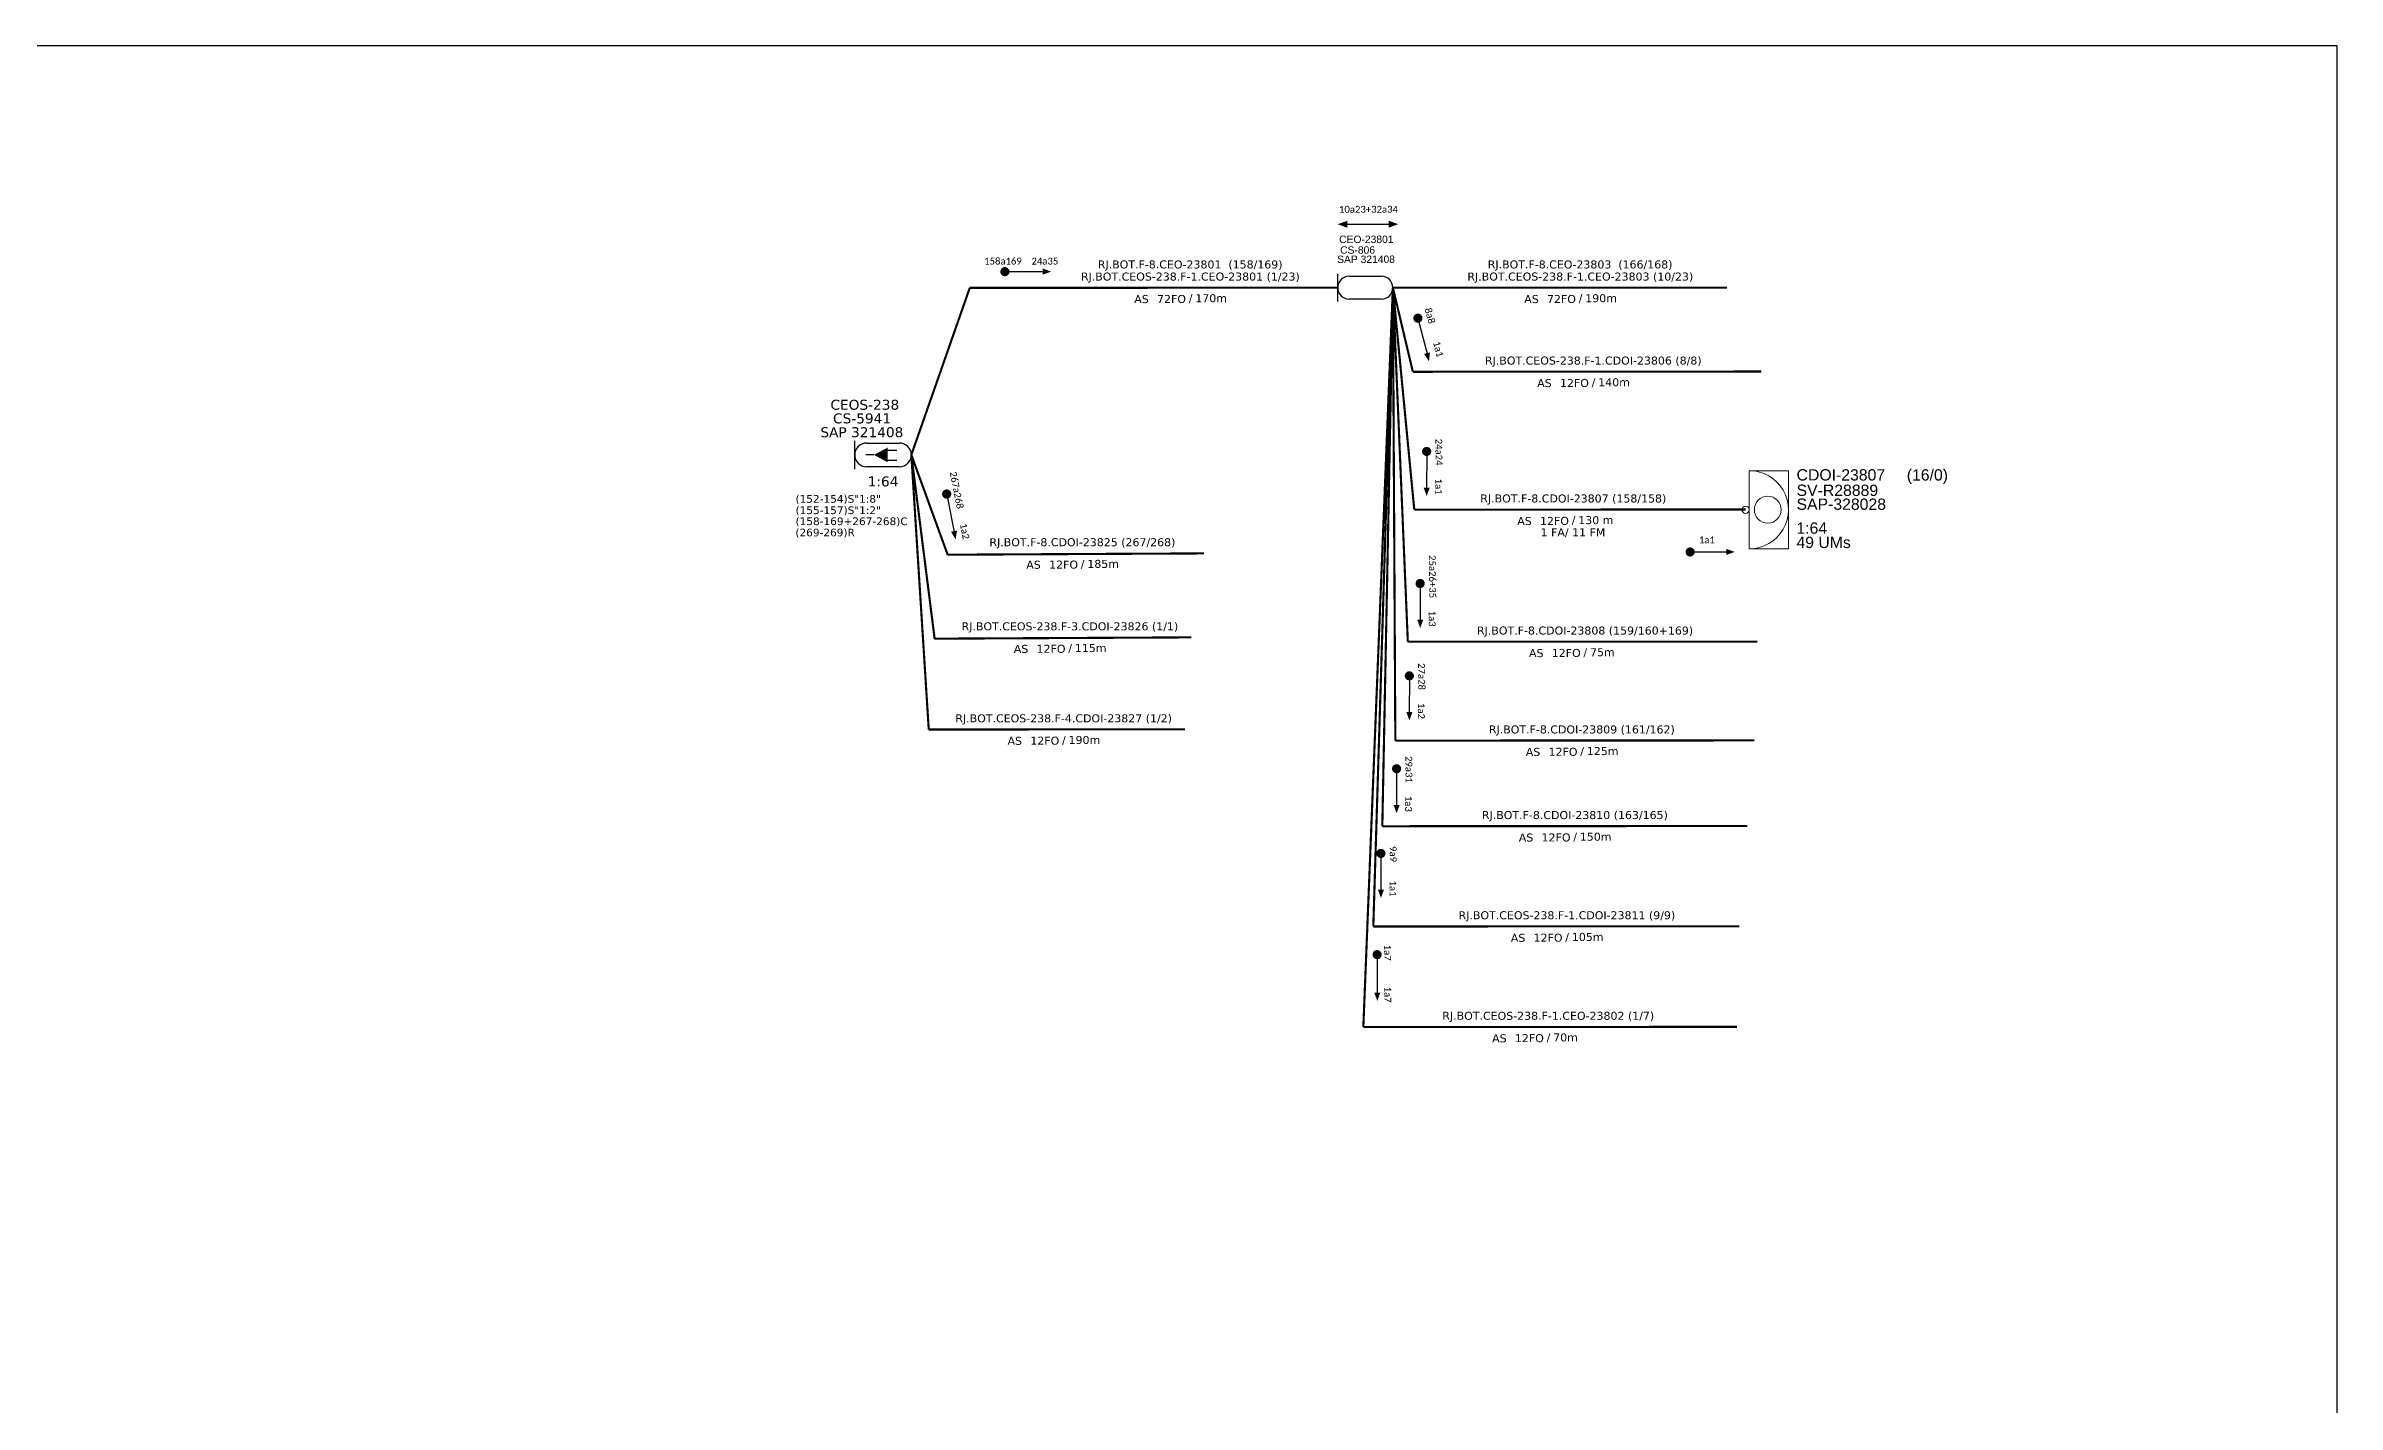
# Model space of a CAD drawing. Extents: x -4 to 837, y 1 to 595.
# Drawn here: x 336 to 837, y 298 to 595 of the extents above; entities that cross this region are included whole.
import ezdxf
from ezdxf.enums import TextEntityAlignment as Align

# ---------------------------------------------------------------- set-up
doc = ezdxf.new("R2010")
doc.units = 0
for name, color, linetype, lineweight in [("20.0-LEGENDA DOS CDO'S", 1, 'Continuous', 0), ('20.2-CDO_POSTE', 1, 'Continuous', 5), ('40.1-ETIQUETAS', 1, 'Continuous', 20)]:
    doc.layers.add(name, color=color, linetype=linetype, lineweight=lineweight)
for name, color, linetype in [('20.4-CEOS', 1, 'Continuous'), ('30.4-Selo', 7, 'Continuous'), ('CAP a instalar', 1, 'Continuous'), ('SETA', 7, 'Continuous')]:
    doc.layers.add(name, color=color, linetype=linetype)
doc.styles.add('ARIAL', font='arial.ttf')
doc.styles.add('siredit', font='verdana.ttf')
doc.linetypes.add('FENCELINE1', pattern='A,0.25,-0.1,[133,ltypeshp.shx,S=0.1,R=0,X=-0.1,Y=0],-0.1,1', length=1.45)

# ---------------------------------------------------------------- blocks, each defined once
blk = doc.blocks.new('ETIQUETA_RS5F')
at = {"layer": '40.1-ETIQUETAS', "color": 0, "style": 'siredit'}
blk.add_text('/', height=1.5, dxfattribs=at).set_placement((1.58, -1.95), align=Align.MIDDLE_RIGHT)
for tag, p in [('ETIQUETA_R_PRIMARIA', (1.21, 4.1)), ('ETIQUETA_R_SECUNDARIA', (1.21, 2.1)), ('F_ATIVAS/F_MORTAS', (1.14, -4.24))]:
    blk.add_attdef(tag, text='', height=1.5, dxfattribs=at).set_placement(p, align=Align.MIDDLE_CENTER)
for tag, p in [('TIPO_CABO', (-6.58, -2.12)), ('CAP_CABO', (0.4, -2.09))]:
    blk.add_attdef(tag, text='', height=1.5, dxfattribs=at).set_placement(p, align=Align.MIDDLE_RIGHT)
blk.add_attdef('METROS', text='', height=1.5, dxfattribs=at).set_placement((2.14, -1.95), align=Align.MIDDLE_LEFT)
for tag, p in [('FUSÃO_1', (0.85, -8.39)), ('FUSÃO_2', (0.85, -10.6)), ('FUSÃO_3', (0.85, -12.93)), ('FUSÃO_4', (0.85, -15.14)), ('FUSÃO_5', (0.85, -17.16))]:
    blk.add_attdef(tag, text='', height=1.5, dxfattribs=at).set_placement(p, align=Align.CENTER)
blk = doc.blocks.new('CDOE-TEXTO PADRÃO')
at = {"layer": "20.0-LEGENDA DOS CDO'S", "color": 0, "style": 'ARIAL'}
for tag, p in [('CDO_N', (0.49, 7.39)), ('CORDOALHA', (0.5, 4.33)), ('SAP', (0.51, 1.67)), ('SPLITER_1', (0.59, -0.91)), ('SPLITER_2', (0.6, -3.55)), ('(XX-XX_F)S', (0.54, -8.29)), ('(XX-XX_L)S', (0.55, -10.83)), ('UMS', (0.55, -13.15))]:
    blk.add_attdef(tag, p, '', height=1.7, rotation=0.118, dxfattribs=at)
blk.add_attdef('FIBRAS_UTILIZADAS', text='', height=1.7, rotation=0.118, dxfattribs=at).set_placement((19.77, 7.43), align=Align.CENTER)
blk = doc.blocks.new('*U58')
at = {"layer": '20.4-CEOS', "color": 7, "style": 'siredit'}
for tag, p in [('FIBRAS_SPLITTER', (0, 0)), ('FIBRAS_TOP_C', (0, -4.13)), ('RESERVA_FINAIS', (0, -5.46))]:
    blk.add_attdef(tag, p, '', height=1.01, dxfattribs=at)
for tag, p, flags in [('ID_ATIVIDADE', (0, -6.77), 3), ('QTDE', (0, -9.4), 1), ('FATOR', (0, -8.09), 1), ('FID', (0, -10.71), 1)]:
    blk.add_attdef(tag, p, '', height=1.01, dxfattribs=dict(at, flags=flags))
blk = doc.blocks.new('*U59')
at = {"layer": '20.4-CEOS', "color": 7, "style": 'siredit'}
blk.add_attdef('FIBRAS_SPLITTER', (0, 0), '', height=1.01, dxfattribs=at)
for tag, p, flags in [('ID_ATIVIDADE', (0, -1.48), 3), ('FATOR', (0, -2.79), 1), ('QTDE', (0, -4.11), 1), ('FID', (0, -5.42), 1)]:
    blk.add_attdef(tag, p, '', height=1.01, dxfattribs=dict(at, flags=flags))

msp = doc.modelspace()

# ---------------------------------------------------------------- linework, layer by layer
for p, q in [((837.17, 595.26), (-3.83, 595.26)), ((837.17, 1.26), (837.17, 595.26))]:
    msp.add_line(p, q)
at = {"const_width": 1}
for points in [[(545.35, 545.88, 1), (546.35, 545.88, 1)], [(636.03, 536.19, 1), (636.28, 535.23, 1)], [(638.08, 507.07, 1), (638.08, 506.07, 1)], [(695.19, 484.59, 1), (696.19, 484.59, 1)], [(636.66, 478.2, 1), (636.66, 477.2, 1)], [(634.29, 458.01, 1), (634.29, 457.01, 1)], [(631.51, 437.69, 1), (631.5, 436.69, 1)], [(628.08, 419.18, 1), (628.08, 418.18, 1)], [(627.24, 397.05, 1), (627.24, 396.05, 1)]]:
    msp.add_lwpolyline(points, format="xyb", close=True, dxfattribs=at)
at = {"color": 7, "const_width": 1}
msp.add_lwpolyline([(533.04, 497.75, 1), (533.23, 496.76, 1)], format="xyb", close=True, dxfattribs=at)
at = {"layer": '20.4-CEOS', "color": 5}
for p, q in [((618.62, 539.36), (618.62, 545.41)), ((621.14, 544.9), (628.18, 544.9)), ((628.18, 539.87), (621.14, 539.87))]:
    msp.add_line(p, q, dxfattribs=at)
at = {"layer": '20.4-CEOS', "color": 7}
for p, q in [((515.59, 508.39), (522.82, 508.39)), ((522.82, 503.24), (515.59, 503.24))]:
    msp.add_line(p, q, dxfattribs=at)
for points in [[(513.02, 502.71), (513.02, 508.92)], [(520.06, 506.84), (522.26, 506.84)], [(517.21, 505.82), (515.47, 505.82)], [(520.06, 504.69), (522.26, 504.69)]]:
    msp.add_lwpolyline(points, dxfattribs=at)
msp.add_lwpolyline([(517.21, 505.82, 0, 3.18, 0), (520.2, 505.82, 3.18, 3.18, 0)], format="xyseb", dxfattribs=at)
at = {"layer": '20.4-CEOS', "color": 5}
for centre, start, end in [((621.14, 542.38), 90, 270), ((628.18, 542.38), 270, 90)]:
    msp.add_arc(centre, 2.51, start, end, dxfattribs=at)
at = {"layer": '20.4-CEOS', "color": 7}
for centre, start, end in [((515.59, 505.82), 90, 270), ((522.82, 505.82), 270, 90)]:
    msp.add_arc(centre, 2.58, start, end, dxfattribs=at)
at = {"layer": '40.1-ETIQUETAS', "color": 1}
msp.add_lwpolyline([(708.62, 502.36), (717.17, 502.36), (717.17, 485.25), (708.62, 485.25)], close=True, dxfattribs=at)
for centre, major_axis, start_param, end_param in [((708.62, 493.83), (-6.04, 6.04), 2.356194, 5.497787), ((712.67, 493.83), (2.08, 2.08), 3.926991, 10.210176), ((707.83, 493.82), (-0.559, 0.559), 2.356194490191767, 8.639379797371353)]:
    msp.add_ellipse(centre, major_axis=major_axis, ratio=1, start_param=start_param, end_param=end_param, dxfattribs=at)
at = {"layer": 'CAP a instalar', "color": 7, "linetype": 'FENCELINE1', "ltscale": 7, "const_width": 0.467}
for points in [[(525.4, 505.82), (538.18, 542.34)], [(538.18, 542.34), (618.62, 542.38)], [(630.69, 542.38), (624.23, 380.71)], [(630.69, 542.38), (703.76, 542.38)], [(624.23, 380.71), (705.96, 380.76)]]:
    msp.add_lwpolyline(points, dxfattribs=at)
at = {"layer": 'CAP a instalar', "color": 8, "linetype": 'FENCELINE1', "ltscale": 7, "const_width": 0.467}
for points in [[(630.69, 542.38), (626.41, 402.7)], [(628.38, 424.62), (630.69, 542.38)], [(631.23, 443.34), (630.69, 542.38)], [(633.96, 464.96), (630.69, 542.38)], [(635.06, 523.99), (630.69, 542.38)], [(635.06, 523.99), (711.27, 524.04)], [(529.21, 445.72), (525.4, 505.82)], [(530.5, 465.58), (525.4, 505.82)], [(533.36, 483.94), (525.4, 505.82)], [(589.37, 484.28), (533.31, 483.99)], [(530.45, 465.63), (586.64, 465.92)], [(633.96, 464.96), (710.4, 465)], [(529.21, 445.77), (585.27, 445.82)], [(631.23, 443.34), (709.7, 443.39)], [(628.38, 424.62), (708.17, 424.67)], [(626.41, 402.7), (706.43, 402.75)]]:
    msp.add_lwpolyline(points, dxfattribs=at)
at = {"layer": 'CAP a instalar', "color": 1, "linetype": 'FENCELINE1', "ltscale": 7, "const_width": 0.467}
for points in [[(635.37, 493.84), (630.69, 542.38)], [(635.37, 493.84), (707.83, 493.88)]]:
    msp.add_lwpolyline(points, dxfattribs=at)
at = {"layer": 'SETA', "color": 0}
msp.add_lwpolyline([(620.73, 556.25), (630.56, 556.25)], dxfattribs=at)
at = {"layer": 'SETA'}
for points in [[(546.23, 545.88), (554.83, 545.88)], [(636.15, 535.71), (638.3, 527.39)], [(638.08, 506.57), (638.07, 497.97)], [(695.69, 484.59), (704.29, 484.59)], [(636.66, 477.7), (636.65, 469.11)], [(634.29, 457.51), (634.28, 448.91)], [(631.5, 437.19), (631.5, 428.6)], [(628.08, 418.68), (628.07, 410.08)]]:
    msp.add_lwpolyline(points, dxfattribs=at)
at = {"layer": 'SETA', "color": 7}
for points in [[(533.2, 496.88), (534.86, 488.45)], [(627.23, 396.17), (627.27, 387.58)]]:
    msp.add_lwpolyline(points, dxfattribs=at)
at = {"layer": 'SETA', "color": 0}
for points in [[(620.73, 557.01), (618.63, 556.25), (620.73, 555.48)], [(629.77, 557.02), (631.86, 556.26), (629.77, 555.5)]]:
    msp.add_solid(points, dxfattribs=at)
at = {"layer": 'SETA'}
for points in [[(554.14, 546.56), (555.97, 545.89), (554.14, 545.23)], [(638.79, 528.22), (638.6, 526.28), (637.5, 527.89)], [(638.75, 498.66), (638.08, 496.83), (637.41, 498.66)], [(535.39, 489.25), (535.09, 487.33), (534.09, 489)], [(703.6, 485.27), (705.43, 484.61), (703.6, 483.94)], [(637.33, 469.8), (636.67, 467.96), (636, 469.8)], [(634.97, 449.6), (634.3, 447.77), (633.63, 449.6)], [(632.18, 429.29), (631.51, 427.45), (630.84, 429.29)], [(628.75, 410.77), (628.08, 408.94), (627.42, 410.77)]]:
    msp.add_solid(points, dxfattribs=at)
at = {"layer": 'SETA', "color": 7}
msp.add_solid([(627.95, 388.27), (627.29, 386.43), (626.61, 388.26)], dxfattribs=at)

# ---------------------------------------------------------------- block references
at = {"layer": '20.2-CDO_POSTE', "color": 5}
ref = msp.add_blockref('CDOE-TEXTO PADRÃO', (620.34, 545.06), dxfattribs=dict(at, xscale=0.947556147652673, yscale=0.947556147652673, zscale=0.947556147652673))
ref.add_attrib('CDO_N', 'CS-806', (619.16, 549.81), dxfattribs={"layer": "20.0-LEGENDA DOS CDO'S", "color": 0, "height": 1.611, "rotation": 0.118, "style": 'ARIAL'})
ref.add_attrib('SAP', 'CEO-23801', (618.95, 552.14), dxfattribs={"layer": "20.0-LEGENDA DOS CDO'S", "color": 0, "height": 1.611, "rotation": 0.118, "style": 'ARIAL'})
ref = msp.add_blockref('CDOE-TEXTO PADRÃO', (618.41, 543.03), dxfattribs=dict(at, xscale=0.947556147652673, yscale=0.947556147652673, zscale=0.947556147652673))
ref.add_attrib('CDO_N', 'SAP 321408', (618.51, 547.77), dxfattribs={"layer": "20.0-LEGENDA DOS CDO'S", "color": 0, "height": 1.611, "rotation": 0.118, "style": 'ARIAL'})
at = {"layer": '20.4-CEOS', "color": 7}
ref = msp.add_blockref('*U58', (500.08, 495.36), dxfattribs=dict(at, xscale=1.658882584393818, yscale=1.658882584393818, zscale=1.658882584393818))
ref.add_attrib('FIBRAS_SPLITTER', '(152-154)S"1:8"', (500.08, 495.36), dxfattribs={"color": 7, "height": 1.6749, "style": 'siredit'})
ref.add_attrib('FIBRAS_TOP_C', '(158-169+267-268)C', (500.08, 490.47), dxfattribs={"color": 7, "height": 1.6749, "style": 'siredit'})
ref.add_attrib('RESERVA_FINAIS', '(269-269)R', (500.05, 488.01), dxfattribs={"color": 7, "height": 1.675, "style": 'siredit'})
at = {"layer": '20.4-CEOS', "color": 7, "xscale": 1.658882584393818, "yscale": 1.658882584393818, "zscale": 1.658882584393818}
msp.add_blockref('*U59', (500.08, 492.87), dxfattribs=at).add_auto_attribs({'FIBRAS_SPLITTER': '(155-157)S"1:2"'})
at = {"layer": '40.1-ETIQUETAS', "color": 7}
ref = msp.add_blockref('ETIQUETA_RS5F', (585.03, 542.36), dxfattribs=dict(at, xscale=1.16639998499977, yscale=1.16639998499977, zscale=1.16639998499977))
ref.add_attrib('ETIQUETA_R_PRIMARIA', 'RJ.BOT.F-8.CEO-23801  (158/169)', dxfattribs={"color": 0, "height": 1.7496, "style": 'siredit'}).set_placement((586.37, 547.46), align=Align.MIDDLE_CENTER)
ref.add_attrib('ETIQUETA_R_SECUNDARIA', 'RJ.BOT.CEOS-238.F-1.CEO-23801 (1/23)', dxfattribs={"color": 0, "height": 1.7496, "style": 'siredit'}).set_placement((586.41, 544.81), align=Align.MIDDLE_CENTER)
ref.add_attrib('TIPO_CABO', 'AS', dxfattribs={"color": 0, "height": 1.75, "style": 'siredit'}).set_placement((577.31, 539.89), align=Align.MIDDLE_RIGHT)
ref.add_attrib('CAP_CABO', '72FO', dxfattribs={"color": 0, "height": 1.75, "style": 'siredit'}).set_placement((585.45, 539.91), align=Align.MIDDLE_RIGHT)
ref.add_attrib('METROS', '170m', dxfattribs={"color": 0, "height": 1.75, "style": 'siredit'}).set_placement((587.49, 540.08), align=Align.MIDDLE_LEFT)
ref = msp.add_blockref('ETIQUETA_RS5F', (670.29, 542.36), dxfattribs=dict(at, xscale=1.16639998499977, yscale=1.16639998499977, zscale=1.16639998499977))
ref.add_attrib('ETIQUETA_R_PRIMARIA', 'RJ.BOT.F-8.CEO-23803  (166/168)', dxfattribs={"color": 0, "height": 1.7496, "style": 'siredit'}).set_placement((671.63, 547.46), align=Align.MIDDLE_CENTER)
ref.add_attrib('ETIQUETA_R_SECUNDARIA', 'RJ.BOT.CEOS-238.F-1.CEO-23803 (10/23)', dxfattribs={"color": 0, "height": 1.7496, "style": 'siredit'}).set_placement((671.67, 544.81), align=Align.MIDDLE_CENTER)
ref.add_attrib('TIPO_CABO', 'AS', dxfattribs={"color": 0, "height": 1.75, "style": 'siredit'}).set_placement((662.58, 539.89), align=Align.MIDDLE_RIGHT)
ref.add_attrib('CAP_CABO', '72FO', dxfattribs={"color": 0, "height": 1.75, "style": 'siredit'}).set_placement((670.72, 539.91), align=Align.MIDDLE_RIGHT)
ref.add_attrib('METROS', '190m', dxfattribs={"color": 0, "height": 1.75, "style": 'siredit'}).set_placement((672.76, 540.08), align=Align.MIDDLE_LEFT)
at = {"layer": '40.1-ETIQUETAS', "color": 8}
ref = msp.add_blockref('ETIQUETA_RS5F', (673.13, 523.99), dxfattribs=dict(at, xscale=1.16639998499977, yscale=1.16639998499977, zscale=1.16639998499977))
ref.add_attrib('ETIQUETA_R_SECUNDARIA', 'RJ.BOT.CEOS-238.F-1.CDOI-23806 (8/8)', dxfattribs={"layer": '30.4-Selo', "color": 0, "height": 1.7496, "style": 'siredit'}).set_placement((674.51, 526.44), align=Align.MIDDLE_CENTER)
ref.add_attrib('TIPO_CABO', 'AS', dxfattribs={"color": 0, "height": 1.75, "style": 'siredit'}).set_placement((665.41, 521.52), align=Align.MIDDLE_RIGHT)
ref.add_attrib('CAP_CABO', '12FO', dxfattribs={"color": 0, "height": 1.75, "style": 'siredit'}).set_placement((673.56, 521.55), align=Align.MIDDLE_RIGHT)
ref.add_attrib('METROS', '140m', dxfattribs={"color": 0, "height": 1.75, "style": 'siredit'}).set_placement((675.59, 521.71), align=Align.MIDDLE_LEFT)
at = {"layer": '40.1-ETIQUETAS', "color": 1}
ref = msp.add_blockref('ETIQUETA_RS5F', (668.76, 493.83), dxfattribs=dict(at, xscale=1.16639998499977, yscale=1.16639998499977, zscale=1.16639998499977))
ref.add_attrib('ETIQUETA_R_SECUNDARIA', 'RJ.BOT.F-8.CDOI-23807 (158/158)', dxfattribs={"layer": '30.4-Selo', "color": 0, "height": 1.7496, "style": 'siredit'}).set_placement((670.14, 496.29), align=Align.MIDDLE_CENTER)
ref.add_attrib('TIPO_CABO', 'AS', dxfattribs={"color": 0, "height": 1.75, "style": 'siredit'}).set_placement((661.05, 491.37), align=Align.MIDDLE_RIGHT)
ref.add_attrib('CAP_CABO', '12FO', dxfattribs={"color": 0, "height": 1.75, "style": 'siredit'}).set_placement((669.19, 491.39), align=Align.MIDDLE_RIGHT)
ref.add_attrib('METROS', '130 m', dxfattribs={"color": 0, "height": 1.75, "style": 'siredit'}).set_placement((671.23, 491.55), align=Align.MIDDLE_LEFT)
ref.add_attrib('F_ATIVAS/F_MORTAS', '1 FA/ 11 FM', dxfattribs={"color": 0, "height": 1.7496, "style": 'siredit'}).set_placement((670.06, 488.88), align=Align.MIDDLE_CENTER)
at = {"layer": '40.1-ETIQUETAS', "color": 8}
ref = msp.add_blockref('ETIQUETA_RS5F', (561.42, 484.27), dxfattribs=dict(at, xscale=1.16639998499977, yscale=1.16639998499977, zscale=1.16639998499977))
ref.add_attrib('ETIQUETA_R_SECUNDARIA', 'RJ.BOT.F-8.CDOI-23825 (267/268)', dxfattribs={"layer": '30.4-Selo', "color": 0, "height": 1.7496, "style": 'siredit'}).set_placement((562.8, 486.72), align=Align.MIDDLE_CENTER)
ref.add_attrib('TIPO_CABO', 'AS', dxfattribs={"color": 0, "height": 1.75, "style": 'siredit'}).set_placement((553.7, 481.8), align=Align.MIDDLE_RIGHT)
ref.add_attrib('CAP_CABO', '12FO', dxfattribs={"color": 0, "height": 1.75, "style": 'siredit'}).set_placement((561.85, 481.83), align=Align.MIDDLE_RIGHT)
ref.add_attrib('METROS', '185m', dxfattribs={"color": 0, "height": 1.75, "style": 'siredit'}).set_placement((563.88, 481.99), align=Align.MIDDLE_LEFT)
ref = msp.add_blockref('ETIQUETA_RS5F', (558.69, 465.87), dxfattribs=dict(at, xscale=1.16639998499977, yscale=1.16639998499977, zscale=1.16639998499977))
ref.add_attrib('ETIQUETA_R_SECUNDARIA', 'RJ.BOT.CEOS-238.F-3.CDOI-23826 (1/1)', dxfattribs={"layer": '30.4-Selo', "color": 0, "height": 1.7496, "style": 'siredit'}).set_placement((560.07, 468.33), align=Align.MIDDLE_CENTER)
ref.add_attrib('TIPO_CABO', 'AS', dxfattribs={"color": 0, "height": 1.75, "style": 'siredit'}).set_placement((550.97, 463.4), align=Align.MIDDLE_RIGHT)
ref.add_attrib('CAP_CABO', '12FO', dxfattribs={"color": 0, "height": 1.75, "style": 'siredit'}).set_placement((559.11, 463.43), align=Align.MIDDLE_RIGHT)
ref.add_attrib('METROS', '115m', dxfattribs={"color": 0, "height": 1.75, "style": 'siredit'}).set_placement((561.15, 463.59), align=Align.MIDDLE_LEFT)
ref = msp.add_blockref('ETIQUETA_RS5F', (671.33, 464.95), dxfattribs=dict(at, xscale=1.16639998499977, yscale=1.16639998499977, zscale=1.16639998499977))
ref.add_attrib('ETIQUETA_R_SECUNDARIA', 'RJ.BOT.F-8.CDOI-23808 (159/160+169)', dxfattribs={"layer": '30.4-Selo', "color": 0, "height": 1.7496, "style": 'siredit'}).set_placement((672.71, 467.41), align=Align.MIDDLE_CENTER)
ref.add_attrib('TIPO_CABO', 'AS', dxfattribs={"color": 0, "height": 1.75, "style": 'siredit'}).set_placement((663.62, 462.48), align=Align.MIDDLE_RIGHT)
ref.add_attrib('CAP_CABO', '12FO', dxfattribs={"color": 0, "height": 1.75, "style": 'siredit'}).set_placement((671.76, 462.51), align=Align.MIDDLE_RIGHT)
ref.add_attrib('METROS', '75m', dxfattribs={"color": 0, "height": 1.75, "style": 'siredit'}).set_placement((673.8, 462.67), align=Align.MIDDLE_LEFT)
ref = msp.add_blockref('ETIQUETA_RS5F', (557.32, 445.77), dxfattribs=dict(at, xscale=1.16639998499977, yscale=1.16639998499977, zscale=1.16639998499977))
ref.add_attrib('ETIQUETA_R_SECUNDARIA', 'RJ.BOT.CEOS-238.F-4.CDOI-23827 (1/2)', dxfattribs={"layer": '30.4-Selo', "color": 0, "height": 1.7496, "style": 'siredit'}).set_placement((558.7, 448.22), align=Align.MIDDLE_CENTER)
ref.add_attrib('TIPO_CABO', 'AS', dxfattribs={"color": 0, "height": 1.75, "style": 'siredit'}).set_placement((549.6, 443.3), align=Align.MIDDLE_RIGHT)
ref.add_attrib('CAP_CABO', '12FO', dxfattribs={"color": 0, "height": 1.75, "style": 'siredit'}).set_placement((557.75, 443.33), align=Align.MIDDLE_RIGHT)
ref.add_attrib('METROS', '190m', dxfattribs={"color": 0, "height": 1.75, "style": 'siredit'}).set_placement((559.78, 443.49), align=Align.MIDDLE_LEFT)
ref = msp.add_blockref('ETIQUETA_RS5F', (670.63, 443.34), dxfattribs=dict(at, xscale=1.16639998499977, yscale=1.16639998499977, zscale=1.16639998499977))
ref.add_attrib('ETIQUETA_R_SECUNDARIA', 'RJ.BOT.F-8.CDOI-23809 (161/162)', dxfattribs={"layer": '30.4-Selo', "color": 0, "height": 1.7496, "style": 'siredit'}).set_placement((672.01, 445.79), align=Align.MIDDLE_CENTER)
ref.add_attrib('TIPO_CABO', 'AS', dxfattribs={"color": 0, "height": 1.75, "style": 'siredit'}).set_placement((662.92, 440.87), align=Align.MIDDLE_RIGHT)
ref.add_attrib('CAP_CABO', '12FO', dxfattribs={"color": 0, "height": 1.75, "style": 'siredit'}).set_placement((671.06, 440.9), align=Align.MIDDLE_RIGHT)
ref.add_attrib('METROS', '125m', dxfattribs={"color": 0, "height": 1.75, "style": 'siredit'}).set_placement((673.1, 441.06), align=Align.MIDDLE_LEFT)
ref = msp.add_blockref('ETIQUETA_RS5F', (669.11, 424.62), dxfattribs=dict(at, xscale=1.16639998499977, yscale=1.16639998499977, zscale=1.16639998499977))
ref.add_attrib('ETIQUETA_R_SECUNDARIA', 'RJ.BOT.F-8.CDOI-23810 (163/165)', dxfattribs={"layer": '30.4-Selo', "color": 0, "height": 1.7496, "style": 'siredit'}).set_placement((670.49, 427.07), align=Align.MIDDLE_CENTER)
ref.add_attrib('TIPO_CABO', 'AS', dxfattribs={"color": 0, "height": 1.75, "style": 'siredit'}).set_placement((661.39, 422.15), align=Align.MIDDLE_RIGHT)
ref.add_attrib('CAP_CABO', '12FO', dxfattribs={"color": 0, "height": 1.75, "style": 'siredit'}).set_placement((669.54, 422.18), align=Align.MIDDLE_RIGHT)
ref.add_attrib('METROS', '150m', dxfattribs={"color": 0, "height": 1.75, "style": 'siredit'}).set_placement((671.57, 422.34), align=Align.MIDDLE_LEFT)
ref = msp.add_blockref('ETIQUETA_RS5F', (667.36, 402.7), dxfattribs=dict(at, xscale=1.16639998499977, yscale=1.16639998499977, zscale=1.16639998499977))
ref.add_attrib('ETIQUETA_R_SECUNDARIA', 'RJ.BOT.CEOS-238.F-1.CDOI-23811 (9/9)', dxfattribs={"layer": '30.4-Selo', "color": 0, "height": 1.7496, "style": 'siredit'}).set_placement((668.74, 405.16), align=Align.MIDDLE_CENTER)
ref.add_attrib('TIPO_CABO', 'AS', dxfattribs={"color": 0, "height": 1.75, "style": 'siredit'}).set_placement((659.65, 400.23), align=Align.MIDDLE_RIGHT)
ref.add_attrib('CAP_CABO', '12FO', dxfattribs={"color": 0, "height": 1.75, "style": 'siredit'}).set_placement((667.79, 400.26), align=Align.MIDDLE_RIGHT)
ref.add_attrib('METROS', '105m', dxfattribs={"color": 0, "height": 1.75, "style": 'siredit'}).set_placement((669.83, 400.42), align=Align.MIDDLE_LEFT)
at = {"layer": '40.1-ETIQUETAS', "color": 7}
ref = msp.add_blockref('ETIQUETA_RS5F', (663.28, 380.73), dxfattribs=dict(at, xscale=1.16639998499977, yscale=1.16639998499977, zscale=1.16639998499977))
ref.add_attrib('ETIQUETA_R_SECUNDARIA', 'RJ.BOT.CEOS-238.F-1.CEO-23802 (1/7)', dxfattribs={"color": 0, "height": 1.7496, "style": 'siredit'}).set_placement((664.66, 383.18), align=Align.MIDDLE_CENTER)
ref.add_attrib('TIPO_CABO', 'AS', dxfattribs={"color": 0, "height": 1.75, "style": 'siredit'}).set_placement((655.56, 378.26), align=Align.MIDDLE_RIGHT)
ref.add_attrib('CAP_CABO', '12FO', dxfattribs={"color": 0, "height": 1.75, "style": 'siredit'}).set_placement((663.7, 378.29), align=Align.MIDDLE_RIGHT)
ref.add_attrib('METROS', '70m', dxfattribs={"color": 0, "height": 1.75, "style": 'siredit'}).set_placement((665.74, 378.45), align=Align.MIDDLE_LEFT)

# ---------------------------------------------------------------- texts
at = {"char_height": 1.5, "width": 25.3588, "attachment_point": 5}
for s, insert in [('{\\fCalibri|b0|i0|c0|p34;\\C7;10a23+32a34}', (625.36, 559.51)), ('\\C7;\\fCalibri|b0|i0|c0|p34;158a169', (545.44, 548.18)), ('\\C7;\\fCalibri|b0|i0|c0|p34;24a35', (554.61, 548.18)), ('\\C7;\\fCalibri|b0|i0|c0|p34;1a1', (699.35, 487.22))]:
    msp.add_mtext(s, dxfattribs=dict(at, insert=insert))
for s, insert, rotation in [('\\C7;\\fCalibri|b0|i0|c0|p34;8a8', (638.79, 536.24), 285.2093), ('\\C7;\\fCalibri|b0|i0|c0|p34;1a1', (640.62, 528.93), 284.481), ('{\\fCalibri|b0|i0|c0|p34;\\C7;24a24}', (640.76, 506.42), 270.6666), ('{\\fCalibri|b0|i0|c0|p34;\\C7;1a1}', (640.69, 498.88), 269.9383), ('\\C7;\\fCalibri|b0|i0|c0|p34;25a26+35', (639.35, 479.21), 270.6666), ('\\C7;\\fCalibri|b0|i0|c0|p34;1a3', (639.28, 470.02), 269.9383), ('{\\fCalibri|b0|i0|c0|p34;\\C7;27a28}', (636.98, 457.36), 270.6666), ('{\\fCalibri|b0|i0|c0|p34;\\C7;1a2}', (636.91, 449.82), 269.9383), ('{\\fCalibri|b0|i0|c0|p34;\\C7;29a31}', (634.19, 437.04), 270.6666), ('{\\fCalibri|b0|i0|c0|p34;\\C7;1a3}', (634.12, 429.51), 269.9383), ('\\C7;\\fCalibri|b0|i0|c0|p34;9a9', (630.76, 418.53), 270.6666), ('\\C7;\\fCalibri|b0|i0|c0|p34;1a1', (630.7, 411), 269.9383), ('{\\fCalibri|b0|i0|c0|p34;\\C7;1a7}', (629.53, 396.97), 270.237)]:
    msp.add_mtext(s, dxfattribs=dict(at, insert=insert, rotation=rotation))
at = {"color": 7, "char_height": 1.5, "width": 25.3588, "attachment_point": 5}
for s, insert, rotation in [('\\C7;\\fCalibri|b0|i0|c0|p34;267a268', (535.31, 498.1), 281.1134), ('\\C7;\\fCalibri|b0|i0|c0|p34;1a2', (537.07, 489.11), 281.1134), ('{\\fCalibri|b0|i0|c0|p34;\\C7;1a7}', (629.57, 387.81), 270.237)]:
    msp.add_mtext(s, dxfattribs=dict(at, insert=insert, rotation=rotation))
at = {"layer": "20.0-LEGENDA DOS CDO'S", "color": 1, "style": 'ARIAL'}
for s, p in [('CDOI-23807', (718.96, 500.22)), ('SAP-328028', (718.95, 493.81)), ('SV-R28889', (718.96, 496.85)), ('1:64', (718.93, 488.58)), ('49 UMs', (718.93, 485.45))]:
    msp.add_text(s, height=2.47, rotation=359.9724, dxfattribs=at).set_placement(p)
msp.add_text('          (16/0)', height=2.4703, rotation=359.9724, dxfattribs=at).set_placement((742.77, 500.21), align=Align.CENTER)
at = {"layer": '20.4-CEOS', "color": 7, "style": 'siredit'}
for s, p in [('CEOS-238', (515.23, 517.87)), ('SAP 321408', (514.58, 511.87)), ('CS-5941', (514.62, 514.89)), ('1:64', (519.21, 501.11))]:
    msp.add_text(s, height=2.183, dxfattribs=at).set_placement(p, align=Align.TOP_CENTER)

doc.saveas('drawing.dxf')
